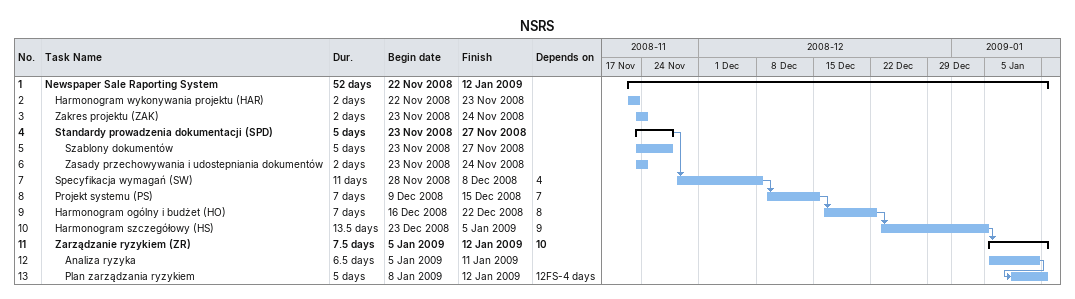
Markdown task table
NSRS

| ID | Level | Task | Duration | Start | Finish | Predecessors |
|---|---|---|---|---|---|---|
| 1 | 1 | **Newspaper Sale Raporting System** | 52d | 2008-11-22 | 2009-01-12 |  |
| 2 | 2 | Harmonogram wykonywania projektu (HAR) | 2d | 2008-11-22 | 2008-11-23 |  |
| 3 | 2 | Zakres projektu (ZAK) | 2d | 2008-11-23 | 2008-11-24 |  |
| 4 | 2 | **Standardy prowadzenia dokumentacji (SPD)** | 5d | 2008-11-23 | 2008-11-27 |  |
| 5 | 3 | Szablony dokumentów | 5d | 2008-11-23 | 2008-11-27 |  |
| 6 | 3 | Zasady przechowywania i udostepniania dokumentów | 2d | 2008-11-23 | 2008-11-24 |  |
| 7 | 2 | Specyfikacja wymagań (SW) | 11d | 2008-11-28 | 2008-12-08 | 4 |
| 8 | 2 | Projekt systemu (PS) | 7d | 2008-12-09 | 2008-12-15 | 7 |
| 9 | 2 | Harmonogram ogólny i budżet (HO) | 7d | 2008-12-16 | 2008-12-22 | 8 |
| 10 | 2 | Harmonogram szczegółowy (HS) | 13.5d | 2008-12-23 | 2009-01-05 | 9 |
| 11 | 2 | **Zarządzanie ryzykiem (ZR)** | 7.5d | 2009-01-05 | 2009-01-12 | 10 |
| 12 | 3 | Analiza ryzyka | 6.5d | 2009-01-05 | 2009-01-11 |  |
| 13 | 3 | Plan zarządzania ryzykiem | 5d | 2009-01-08 | 2009-01-12 | 12FS-4d |
